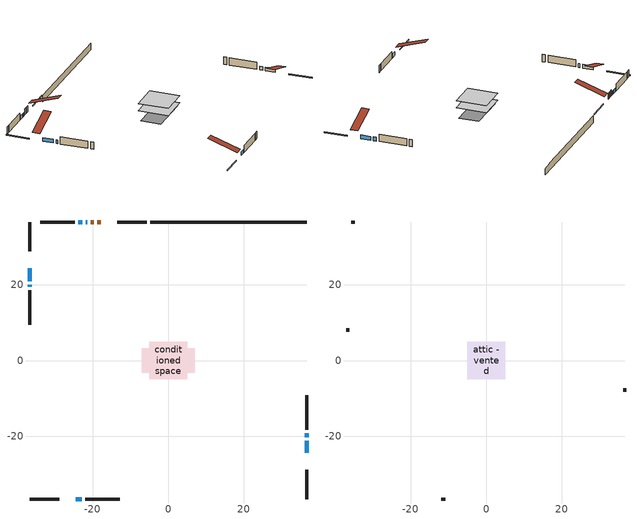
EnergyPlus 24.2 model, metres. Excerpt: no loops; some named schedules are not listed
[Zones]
conditioned space
 floor outside (Floor1 construction): -0.48,-0.48 -0.48,0.48 0.48,0.48 0.48,-0.48 z0.3
 floor adiabatic (AdiabaticFloorConstruction): -4.99,-4.99 -4.99,4.99 4.99,4.99 4.99,-4.99 z0.3
 floor foundation (Slab1 construction): -7.06,-3.3 -7.06,3.3 7.06,3.3 7.06,-3.3 z-2.01
 wall outside (RimJoist1 construction): -5.7,36.68 -13.47,36.68 / -36.68,-36.68 -28.91,-36.68 / -36.68,36.68 -36.68,28.91 / 36.68,-36.68 36.68,-28.91 z0.3:0.6
 wall outside (AdiabaticWallConstruction 1): -17.9,36.68 -18.82,36.68 / -19.74,36.68 -20.55,36.68 z0.3:2.33
 wall outside (AdiabaticWallConstruction): 36.68,-24.48 36.68,-21.23 / -24.48,-36.68 -22.85,-36.68 / 36.68,-20.3 36.68,-19.33 / -36.68,24.48 -36.68,20.96 / -21.48,36.68 -21.88,36.68 / -22.8,36.68 -23.8,36.68 / -36.68,20.03 -36.68,19.55 z0.3:1.52
 wall outside (Wall1 construction): -24.73,36.68 -33.86,36.68 / -21.92,-36.68 -12.79,-36.68 / -36.68,18.62 -36.68,9.49 / 36.68,-18.4 36.68,-9.27 z0.3:2.74
 wall foundation (FoundationWall1 construction): -4.77,36.68,-2.01 -4.77,36.68,0.3 32.54,36.68,0.3 32.54,36.68,0.16 36.68,36.68,0.16 36.68,36.68,-2.01
 window (WindowConstruction): 36.68,-24.48 36.68,-21.23 z0.3:1.52
 window (WindowConstruction 1): -24.48,-36.68 -22.85,-36.68 z0.3:1.52
 window (WindowConstruction 2): 36.68,-20.3 36.68,-19.33 z0.3:1.52
 window (WindowConstruction 3): -36.68,24.48 -36.68,20.96 z0.3:1.52
 window (WindowConstruction 4): -21.48,36.68 -21.87,36.68 z0.3:1.52
 window (WindowConstruction 5): -22.8,36.68 -23.8,36.68 z0.3:1.52
 window (WindowConstruction 6): -36.68,20.03 -36.68,19.55 z0.3:1.52
 door (Door): -17.91,36.68 -18.82,36.68 z0.3:2.33
 door (Door 1): -19.74,36.68 -20.55,36.68 z0.3:2.33
 ceiling adiabatic (AdiabaticFloorConstruction): 4.99,-4.99 4.99,4.99 -4.99,4.99 -4.99,-4.99 z0.3
attic - vented
 floor to conditioned space (Floor2 construction Reversed): -5.02,-5.02 -5.02,5.02 5.02,5.02 5.02,-5.02 z2.74
 wall outside (Wall2 construction): -34.79,36.68 -35.75,36.68 / -11.86,-36.68 -10.9,-36.68 / -36.68,8.56 -36.68,7.6 / 36.68,-8.34 36.68,-7.38 z0.3:2.74
 roof outside (Roof1 construction): -16.98,36.68,2.74 -16.98,26.91,5.99 -14.4,26.91,5.99 -14.4,36.68,2.74; -25.41,-36.68,2.74 -25.41,-26.91,5.99 -27.98,-26.91,5.99 -27.98,-36.68,2.74; -36.68,25.41,2.74 -26.91,25.41,5.99 -26.91,27.98,5.99 -36.68,27.98,2.74; 36.68,-25.41,2.74 26.91,-25.41,5.99 26.91,-27.98,5.99 36.68,-27.98,2.74
[Building]
Building 1: Terrain=Suburbs
[Site:Location]
Saskatoon Intl AP_SK: Latitude {deg}=52.17; Longitude {deg}=-106.7; Time Zone {hr}=-6; Elevation {m}=504; Keep Site Location Information=Yes
[Site:GroundTemperature:Shallow]
-3.29371, -5.9198, -6.13011, -4.88389, 0.118965, 5.09852, 9.41553, 12.1502, 12.3826, 10.1583, 5.95142, 1.12462
[Site:WaterMainsTemperature]
Calculation Method=Schedule; Temperature Schedule=mains temperature schedule
[Material] Roughness=Rough; Thermal Absorptance=0.9
Name | Thickness {m} | Conductivity {W/m-K} | Density {kg/m3} | Specific Heat {J/kg-K} | Solar Absorptance | Visible Absorptance
asphalt or fiberglass shingles | 0.00635 | 0.162714 | 1121.4 | 1465.45 | 0.84 | 0.84
ceiling loosefill ins | 0.169333 | 0.0480833 | 16.02 | 1046.75 | 0.7 | 0.7
ceiling stud and cavity | 0.1397 | 0.0832499 | 65.682 | 1177.47 | 0.7 | 0.7
concrete 4.0 in. | 0.1016 | 1.803125 | 2242.8 | 837.4 | 0.7 | 0.7
concrete 8.0 in. | 0.2032 | 1.803125 | 2242.8 | 837.4 | 0.7 | 0.7
door material | 0.04445 | 0.0451087 | 512.64 | 1214.23 | 0.7 | 0.7
door material 1 | 0.04445 | 0.053851 | 512.64 | 1214.23 | 0.7 | 0.7
exterior vertical ins | 0.0457286 | 0.029427 | 32.04 | 1214.23 | 0.7 | 0.7
floor covering | 0.0127 | 0.0433444 | 54.468 | 1339.84 | 0.6 | 0.6
floor rigid ins | 0.051816 | 0.029427 | 32.04 | 1214.23 | 0.7 | 0.7
floor rigid ins 1; wall rigid ins | 0.512978 | 0.029427 | 32.04 | 1214.23 | 0.7 | 0.7
floor stud and cavity | 0.1397 | 0.569966 | 92.3553 | 1139.71 | 0.7 | 0.7
floor stud and cavity 1 | 0.1397 | 1.75129 | 37.0049 | 1207.88 | 0.7 | 0.7
furniture material conditioned space 1 | 0.1524 | 0.115458 | 640.8 | 1214.23 | 0.6 | 0.6
gypsum board | 0.0127 | 0.160291 | 801 | 837.4 | 0.6 | 0.6
gypsum board 1 | 0.0127 | 0.160291 | 801 | 837.4 | 0.7 | 0.7
osb sheathing 0.5 in. | 0.0127 | 0.115458 | 512.64 | 1214.23 | 0.7 | 0.7
osb sheathing 0.75 in. | 0.01905 | 0.115458 | 512.64 | 1214.23 | 0.7 | 0.7
osb sheathing 2.0 in. | 0.0508 | 0.115458 | 512.64 | 1214.23 | 0.7 | 0.7
rim joist stud and cavity | 0.0508 | 0.0309689 | 125.044 | 1163.47 | 0.6 | 0.6
wall stud and cavity | 0.1397 | 0.0933394 | 139.0536 | 1170.24 | 0.7 | 0.7
wall stud and cavity 1 | 0.0889 | 6.1454 | 50.32683 | 1063.81 | 0.6 | 0.6
wall stud and cavity 2 | 0.0889 | 0.380278 | 52.3479 | 1209.89 | 0.7 | 0.7
wall stud and cavity 3 | 0.0889 | 0.391764 | 83.0341 | 1211.67 | 0.7 | 0.7
wood siding | 0.0254 | 0.102417 | 544.68 | 1172.36 | 0 | 0
wood siding 1 | 0.00254 | 0.102417 | 544.68 | 1172.36 | 0 | 0
wood siding 2; wood siding 3; wood siding 4 | 0.0254 | 0.102417 | 544.68 | 1172.36 | 0.7 | 0.7
[WindowMaterial:SimpleGlazingSystem]
Name | U-Factor {W/m2-K} | Solar Heat Gain Coefficient
WindowMaterial | 2.90827 | 0.68
WindowMaterial 1 | 3.068959 | 0.65
WindowMaterial 2 | 3.05136 | 0.68
WindowMaterial 3 | 3.10359 | 0.6
WindowMaterial 4 | 3.06555 | 0.66
WindowMaterial 5 | 3.04114 | 0.54
[Construction]
AdiabaticFloorConstruction: floor stud and cavity 1, floor rigid ins 1, osb sheathing 0.75 in., floor covering
AdiabaticWallConstruction: wood siding 3, wall rigid ins, wall stud and cavity 2, gypsum board
AdiabaticWallConstruction 1: wood siding 4, wall rigid ins, wall stud and cavity 2, gypsum board
Door: door material
Door 1: door material 1
Floor1 construction: floor stud and cavity, floor rigid ins, osb sheathing 0.75 in., floor covering
Floor2 construction Reversed: gypsum board, ceiling stud and cavity, ceiling loosefill ins
FoundationWall1 construction: concrete 8.0 in., gypsum board 1
furniture construction conditioned space 1: furniture material conditioned space 1
PartitionWallConstruction: gypsum board, wall stud and cavity 3, gypsum board
RimJoist1 construction: wood siding 2, osb sheathing 2.0 in., rim joist stud and cavity
Roof1 construction: asphalt or fiberglass shingles
Slab1 construction: concrete 4.0 in.
Wall1 construction: wood siding, osb sheathing 0.5 in., wall stud and cavity, gypsum board
Wall2 construction: wood siding 1, wall stud and cavity 1
WindowConstruction; WindowConstruction 1: WindowMaterial
WindowConstruction 2: WindowMaterial 1
WindowConstruction 3: WindowMaterial 2
WindowConstruction 4: WindowMaterial 3
WindowConstruction 5: WindowMaterial 4
WindowConstruction 6: WindowMaterial 5
[Zone] Multiplier=1; Part of Total Floor Area=Yes
Name | Volume {m3}
attic - vented | 53.1876
conditioned space | 482.2
[Space]
Name | Zone | Volume {m3}
attic - vented 1 | attic - vented | 53.1876
conditioned space 1 | conditioned space | 482.2
[ZoneInfiltration:EffectiveLeakageArea]
infil attic - vented 1: Zone or Space=attic - vented 1; Schedule=Always On Discrete; Effective Air Leakage Area {cm2}=3449.49; Stack Coefficient=0.000396018; Wind Coefficient=1.34455e-05
[ZoneMixing]
whole house fan mix: Zone or Space=attic - vented; Schedule=Always On Continuous; Design Flow Rate Calculation Method=Flow/Zone; Design Flow Rate {m3/s}=0; Source Zone or Space=conditioned space
[SurfaceProperty:ExposedFoundationPerimeter]
Slab1: Exposed Perimeter Calculation Method=TotalExposedPerimeter; Total Exposed Perimeter {m}=41.453
[InternalMass] Zone or ZoneList=conditioned space; Space or SpaceList=conditioned space 1
Name | Construction | Surface Area {m2}
furniture mass conditioned space 1 | furniture construction conditioned space 1 | 77.5202
partition wall mass | PartitionWallConstruction | 193.8
[Lights]
interior lighting: Zone or ZoneList or Space or SpaceList=conditioned space 1; Schedule=interior lighting schedule; Design Level Calculation Method=LightingLevel; Lighting Level {W}=343.2; Return Air Fraction=0; Fraction Radiant=0.6; Fraction Visible=0.2; Fraction Replaceable=1
[People]
occupants: Zone or ZoneList or Space or SpaceList=conditioned space 1; Number of People Schedule=occupants schedule; Number of People Calculation Method=People; Number of People=3; Fraction Radiant=0.314171; Sensible Heat Fraction=0.56303; Activity Level Schedule=occupants activity schedule; Carbon Dioxide Generation Rate {m3/s-W}=0; Enable ASHRAE 55 Comfort Warnings=No; Mean Radiant Temperature Calculation Type=EnclosureAveraged
[ElectricEquipment] Zone or ZoneList or Space or SpaceList=conditioned space 1; Design Level Calculation Method=EquipmentLevel
Name | Schedule | Design Level {W} | Fraction Latent | Fraction Radiant | Fraction Lost
clothes dryer | clothes dryer schedule | 140.772 | 0.015 | 0.081 | 0.85
clothes washer | clothes washer schedule | 32.1985 | 0.03 | 0.162 | 0.7
cooking range | cooking range schedule | 215.147 | 0.08 | 0.432 | 0.2
dishwasher | dishwasher schedule | 66.8632 | 0.3 | 0.18 | 0.4
fridge | fridge schedule | 72.9452 | 0 | 0.6 | 0
mech vent house fan | mech vent house fan schedule | 0 | 0 | 0 | 1
mech vent house fan cfis | mech vent house fan cfis schedule | 0 | 0 | 0 | 0
misc plug loads | misc plug loads schedule | 494.7 | 0.045 | 0.513 | 0.1
whole house fan | Always On Discrete | 0 | 0 | 0 | 1
[OtherEquipment] Zone or ZoneList or Space or SpaceList=conditioned space 1; Design Level Calculation Method=EquipmentLevel
Name | Fuel Type | Schedule | Design Level {W} | Fraction Latent | Fraction Radiant | Fraction Lost
clothes dryer 1 | Electricity | clothes dryer schedule | 0 | 0.015 | 0.081 | 0.85
cooking range 1 | Electricity | cooking range schedule | 0 | 0.08 | 0.432 | 0.2
general water use latent | None | general water use schedule | 62.594 | 1 | 0 | 0
general water use sensible | None | general water use schedule | -61.6891 | 0 | 0.6 | 0
mech vent house fan latent load | None | Always On Discrete | 0 | 1 | 0 | 0
mech vent house fan sensible load | None | Always On Discrete | 0 | 0 | 0 | 0
water heater energy adjustment1 | NaturalGas | Always On Discrete | 0.01 | 0 | 0 | 1
[ZoneInfiltration:DesignFlowRate] Zone or ZoneList or Space or SpaceList=conditioned space 1; Schedule=Always On Discrete; Design Flow Rate Calculation Method=Flow/Zone; Design Flow Rate {m3/s}=0
infil flow; natural vent flow; whole house fan flow
[AvailabilityManager:Scheduled]
central ac and furnace airloop Availability Manager: Schedule=Always On Discrete
[Foundation:Kiva]
Foundation Kiva 1: Initial Indoor Air Temperature {C}=21; Wall Height Above Grade {m}=0.299984; Wall Depth Below Slab {m}=0.2032; Custom Block Material Name 1=exterior vertical ins; Custom Block Depth 1 {m}=2.30999; Custom Block X Position 1 {m}=0.2159; Custom Block Z Position 1 {m}=0
[Foundation:Kiva:Settings]
Soil Conductivity {W/m-K}=0.849921; Soil Density {kg/m3}=1842.3; Soil Specific Heat {J/kg-K}=418.7; Ground Solar Absorptivity=0.9; Ground Thermal Absorptivity=0.9; Ground Surface Roughness {m}=0.03; Far-Field Width {m}=40; Deep-Ground Boundary Condition=ZeroFlux; Deep-Ground Depth {m}=40; Minimum Cell Dimension {m}=0.2; Maximum Cell Growth Coefficient=3; Simulation Timestep=Timestep
[Exterior:Lights]
exterior lighting: Schedule=exterior lighting schedule; Design Level {W}=75.6
[EnergyManagementSystem:GlobalVariable]
central_ac_and_furnace_airloop_Fan_RTF
infil_program_Qfan
infil_program_Qinf
natural_vent_program_Qnv
natural_vent_program_Qwhf
[EnergyManagementSystem:Sensor]
Name | Output:Variable or Output:Meter Index Key | Output:Variable or Output:Meter
airflow_gain | infil flow | Infiltration Sensible Heat Gain Energy
airflow_gain_1 | natural vent flow | Infiltration Sensible Heat Gain Energy
airflow_gain_2 | whole house fan flow | Infiltration Sensible Heat Gain Energy
airflow_loss | infil flow | Infiltration Sensible Heat Loss Energy
airflow_loss_1 | natural vent flow | Infiltration Sensible Heat Loss Energy
airflow_loss_2 | whole house fan flow | Infiltration Sensible Heat Loss Energy
clg_load_cond |  | Cooling:EnergyTransfer:Zone:CONDITIONED SPACE
clg_sp_s; clg_sp_s_1 | cooling setpoint | Schedule Value
clothes_dryer_exhaust_0_sch_s | clothes dryer exhaust 0 schedule | Schedule Value
cool_season | cooling season schedule | Schedule Value
htg_load_cond |  | Heating:EnergyTransfer:Zone:CONDITIONED SPACE
htg_sp_s; htg_sp_s_1 | heating setpoint | Schedule Value
ig_ee_conv | clothes dryer | Electric Equipment Convective Heating Energy
ig_ee_conv_2 | cooking range | Electric Equipment Convective Heating Energy
ig_ee_conv_4 | fridge | Electric Equipment Convective Heating Energy
ig_ee_conv_5 | misc plug loads | Electric Equipment Convective Heating Energy
ig_ee_conv_6 | whole house fan | Electric Equipment Convective Heating Energy
ig_ee_rad | clothes dryer | Electric Equipment Radiant Heating Energy
ig_ee_rad_2 | cooking range | Electric Equipment Radiant Heating Energy
ig_ee_rad_4 | fridge | Electric Equipment Radiant Heating Energy
ig_ee_rad_5 | misc plug loads | Electric Equipment Radiant Heating Energy
ig_ee_rad_6 | whole house fan | Electric Equipment Radiant Heating Energy
ig_lgt_conv | interior lighting | Lights Convective Heating Energy
ig_lgt_rad | interior lighting | Lights Radiant Heating Energy
ig_lgt_vis | interior lighting | Lights Visible Radiation Heating Energy
ig_oe_conv | clothes dryer 1 | Other Equipment Convective Heating Energy
ig_oe_conv_1 | cooking range 1 | Other Equipment Convective Heating Energy
ig_oe_conv_2 | general water use latent | Other Equipment Convective Heating Energy
ig_oe_conv_3 | general water use sensible | Other Equipment Convective Heating Energy
ig_oe_conv_4 | water heater energy adjustment1 | Other Equipment Convective Heating Energy
ig_oe_rad | clothes dryer 1 | Other Equipment Radiant Heating Energy
ig_oe_rad_1 | cooking range 1 | Other Equipment Radiant Heating Energy
ig_oe_rad_2 | general water use latent | Other Equipment Radiant Heating Energy
ig_oe_rad_3 | general water use sensible | Other Equipment Radiant Heating Energy
ig_oe_rad_4 | water heater energy adjustment1 | Other Equipment Radiant Heating Energy
ig_ppl_conv | occupants | People Convective Heating Energy
ig_ppl_rad | occupants | People Radiant Heating Energy
im_conv | furniture mass conditioned space 1 | Surface Inside Face Convection Heat Gain Energy
im_conv_1 | partition wall mass | Surface Inside Face Convection Heat Gain Energy
im_ig | furniture mass conditioned space 1 | Surface Inside Face Internal Gains Radiation Heat Gain Energy
im_ig_1 | partition wall mass | Surface Inside Face Internal Gains Radiation Heat Gain Energy
im_lgt | furniture mass conditioned space 1 | Surface Inside Face Lights Radiation Heat Gain Energy
im_lgt_1 | partition wall mass | Surface Inside Face Lights Radiation Heat Gain Energy
im_sol | furniture mass conditioned space 1 | Surface Inside Face Solar Radiation Heat Gain Energy
im_sol_1 | partition wall mass | Surface Inside Face Solar Radiation Heat Gain Energy
im_surf | furniture mass conditioned space 1 | Surface Inside Face Net Surface Thermal Radiation Heat Gain Energy
im_surf_1 | partition wall mass | Surface Inside Face Net Surface Thermal Radiation Heat Gain Energy
mv_conv | mech vent house fan | Electric Equipment Convective Heating Energy
mv_conv_1 | mech vent house fan cfis | Electric Equipment Convective Heating Energy
mv_conv_2 | mech vent house fan latent load | Other Equipment Convective Heating Energy
mv_conv_3 | mech vent house fan sensible load | Other Equipment Convective Heating Energy
mv_rad | mech vent house fan | Electric Equipment Radiant Heating Energy
mv_rad_1 | mech vent house fan cfis | Electric Equipment Radiant Heating Energy
mv_rad_2 | mech vent house fan latent load | Other Equipment Radiant Heating Energy
mv_rad_3 | mech vent house fan sensible load | Other Equipment Radiant Heating Energy
natural_vent_s | natural vent schedule | Schedule Value
out_pb_s |  | Site Outdoor Air Barometric Pressure
out_wt_s |  | Site Outdoor Air Humidity Ratio
site_vw_s |  | Site Wind Speed
ss_back_out | Window1 | Surface Window Shortwave from Zone Back Out Window Heat Transfer Rate
ss_back_out_1 | Window3 | Surface Window Shortwave from Zone Back Out Window Heat Transfer Rate
ss_back_out_2 | Window4 | Surface Window Shortwave from Zone Back Out Window Heat Transfer Rate
ss_back_out_3 | Window5 | Surface Window Shortwave from Zone Back Out Window Heat Transfer Rate
ss_back_out_4 | Window7 | Surface Window Shortwave from Zone Back Out Window Heat Transfer Rate
ss_back_out_5 | Window8 | Surface Window Shortwave from Zone Back Out Window Heat Transfer Rate
ss_back_out_6 | Window9 | Surface Window Shortwave from Zone Back Out Window Heat Transfer Rate
ss_conv | Door1 | Surface Inside Face Convection Heat Gain Energy
ss_conv_1 | Door2 | Surface Inside Face Convection Heat Gain Energy
ss_conv_2 | Window1 | Surface Inside Face Convection Heat Gain Energy
ss_conv_3 | Window3 | Surface Inside Face Convection Heat Gain Energy
ss_conv_4 | Window4 | Surface Inside Face Convection Heat Gain Energy
ss_conv_5 | Window5 | Surface Inside Face Convection Heat Gain Energy
ss_conv_6 | Window7 | Surface Inside Face Convection Heat Gain Energy
ss_conv_7 | Window8 | Surface Inside Face Convection Heat Gain Energy
ss_conv_8 | Window9 | Surface Inside Face Convection Heat Gain Energy
ss_ig | Door1 | Surface Inside Face Internal Gains Radiation Heat Gain Energy
ss_ig_1 | Door2 | Surface Inside Face Internal Gains Radiation Heat Gain Energy
ss_ig_2 | Window1 | Surface Inside Face Internal Gains Radiation Heat Gain Energy
ss_ig_3 | Window3 | Surface Inside Face Internal Gains Radiation Heat Gain Energy
ss_ig_4 | Window4 | Surface Inside Face Internal Gains Radiation Heat Gain Energy
ss_ig_5 | Window5 | Surface Inside Face Internal Gains Radiation Heat Gain Energy
ss_ig_6 | Window7 | Surface Inside Face Internal Gains Radiation Heat Gain Energy
ss_ig_7 | Window8 | Surface Inside Face Internal Gains Radiation Heat Gain Energy
ss_ig_8 | Window9 | Surface Inside Face Internal Gains Radiation Heat Gain Energy
ss_lgt | Door1 | Surface Inside Face Lights Radiation Heat Gain Energy
ss_lgt_1 | Door2 | Surface Inside Face Lights Radiation Heat Gain Energy
ss_sol | Door1 | Surface Inside Face Solar Radiation Heat Gain Energy
ss_sol_1 | Door2 | Surface Inside Face Solar Radiation Heat Gain Energy
ss_surf | Door1 | Surface Inside Face Net Surface Thermal Radiation Heat Gain Energy
ss_surf_1 | Door2 | Surface Inside Face Net Surface Thermal Radiation Heat Gain Energy
ss_surf_2 | Window1 | Surface Inside Face Net Surface Thermal Radiation Heat Gain Energy
ss_surf_3 | Window3 | Surface Inside Face Net Surface Thermal Radiation Heat Gain Energy
ss_surf_4 | Window4 | Surface Inside Face Net Surface Thermal Radiation Heat Gain Energy
ss_surf_5 | Window5 | Surface Inside Face Net Surface Thermal Radiation Heat Gain Energy
ss_surf_6 | Window7 | Surface Inside Face Net Surface Thermal Radiation Heat Gain Energy
ss_surf_7 | Window8 | Surface Inside Face Net Surface Thermal Radiation Heat Gain Energy
ss_surf_8 | Window9 | Surface Inside Face Net Surface Thermal Radiation Heat Gain Energy
ss_trans_in | Window1 | Surface Window Transmitted Solar Radiation Rate
ss_trans_in_1 | Window3 | Surface Window Transmitted Solar Radiation Rate
ss_trans_in_2 | Window4 | Surface Window Transmitted Solar Radiation Rate
ss_trans_in_3 | Window5 | Surface Window Transmitted Solar Radiation Rate
ss_trans_in_4 | Window7 | Surface Window Transmitted Solar Radiation Rate
ss_trans_in_5 | Window8 | Surface Window Transmitted Solar Radiation Rate
ss_trans_in_6 | Window9 | Surface Window Transmitted Solar Radiation Rate
ss_trans_out | Window1 | Surface Inside Face Initial Transmitted Diffuse Transmitted Out Window Solar Radiation Rate
ss_trans_out_1 | Window3 | Surface Inside Face Initial Transmitted Diffuse Transmitted Out Window Solar Radiation Rate
ss_trans_out_2 | Window4 | Surface Inside Face Initial Transmitted Diffuse Transmitted Out Window Solar Radiation Rate
ss_trans_out_3 | Window5 | Surface Inside Face Initial Transmitted Diffuse Transmitted Out Window Solar Radiation Rate
ss_trans_out_4 | Window7 | Surface Inside Face Initial Transmitted Diffuse Transmitted Out Window Solar Radiation Rate
ss_trans_out_5 | Window8 | Surface Inside Face Initial Transmitted Diffuse Transmitted Out Window Solar Radiation Rate
ss_trans_out_6 | Window9 | Surface Inside Face Initial Transmitted Diffuse Transmitted Out Window Solar Radiation Rate
s_conv | Floor1 | Surface Inside Face Convection Heat Gain Energy
s_conv_1 | Floor2 | Surface Inside Face Convection Heat Gain Energy
s_conv_10 | Wall1:0 | Surface Inside Face Convection Heat Gain Energy
s_conv_11 | Wall1:180 | Surface Inside Face Convection Heat Gain Energy
s_conv_12 | Wall1:270 | Surface Inside Face Convection Heat Gain Energy
s_conv_13 | Wall1:90 | Surface Inside Face Convection Heat Gain Energy
s_conv_2 | FoundationWall1 | Surface Inside Face Convection Heat Gain Energy
s_conv_3 | inferred conditioned ceiling | Surface Inside Face Convection Heat Gain Energy
s_conv_4 | inferred conditioned floor | Surface Inside Face Convection Heat Gain Energy
s_conv_5 | RimJoist1:0 | Surface Inside Face Convection Heat Gain Energy
s_conv_6 | RimJoist1:180 | Surface Inside Face Convection Heat Gain Energy
s_conv_7 | RimJoist1:270 | Surface Inside Face Convection Heat Gain Energy
s_conv_8 | RimJoist1:90 | Surface Inside Face Convection Heat Gain Energy
s_conv_9 | Slab1 | Surface Inside Face Convection Heat Gain Energy
s_ig | Floor1 | Surface Inside Face Internal Gains Radiation Heat Gain Energy
s_ig_1 | Floor2 | Surface Inside Face Internal Gains Radiation Heat Gain Energy
s_ig_10 | Wall1:0 | Surface Inside Face Internal Gains Radiation Heat Gain Energy
s_ig_11 | Wall1:180 | Surface Inside Face Internal Gains Radiation Heat Gain Energy
s_ig_12 | Wall1:270 | Surface Inside Face Internal Gains Radiation Heat Gain Energy
s_ig_13 | Wall1:90 | Surface Inside Face Internal Gains Radiation Heat Gain Energy
s_ig_2 | FoundationWall1 | Surface Inside Face Internal Gains Radiation Heat Gain Energy
s_ig_3 | inferred conditioned ceiling | Surface Inside Face Internal Gains Radiation Heat Gain Energy
s_ig_4 | inferred conditioned floor | Surface Inside Face Internal Gains Radiation Heat Gain Energy
s_ig_5 | RimJoist1:0 | Surface Inside Face Internal Gains Radiation Heat Gain Energy
s_ig_6 | RimJoist1:180 | Surface Inside Face Internal Gains Radiation Heat Gain Energy
s_ig_7 | RimJoist1:270 | Surface Inside Face Internal Gains Radiation Heat Gain Energy
s_ig_8 | RimJoist1:90 | Surface Inside Face Internal Gains Radiation Heat Gain Energy
s_ig_9 | Slab1 | Surface Inside Face Internal Gains Radiation Heat Gain Energy
s_lgt | Floor1 | Surface Inside Face Lights Radiation Heat Gain Energy
s_lgt_1 | Floor2 | Surface Inside Face Lights Radiation Heat Gain Energy
s_lgt_10 | Wall1:0 | Surface Inside Face Lights Radiation Heat Gain Energy
s_lgt_11 | Wall1:180 | Surface Inside Face Lights Radiation Heat Gain Energy
s_lgt_12 | Wall1:270 | Surface Inside Face Lights Radiation Heat Gain Energy
s_lgt_13 | Wall1:90 | Surface Inside Face Lights Radiation Heat Gain Energy
s_lgt_2 | FoundationWall1 | Surface Inside Face Lights Radiation Heat Gain Energy
s_lgt_3 | inferred conditioned ceiling | Surface Inside Face Lights Radiation Heat Gain Energy
s_lgt_4 | inferred conditioned floor | Surface Inside Face Lights Radiation Heat Gain Energy
s_lgt_5 | RimJoist1:0 | Surface Inside Face Lights Radiation Heat Gain Energy
s_lgt_6 | RimJoist1:180 | Surface Inside Face Lights Radiation Heat Gain Energy
s_lgt_7 | RimJoist1:270 | Surface Inside Face Lights Radiation Heat Gain Energy
s_lgt_8 | RimJoist1:90 | Surface Inside Face Lights Radiation Heat Gain Energy
s_lgt_9 | Slab1 | Surface Inside Face Lights Radiation Heat Gain Energy
s_sol | Floor1 | Surface Inside Face Solar Radiation Heat Gain Energy
s_sol_1 | Floor2 | Surface Inside Face Solar Radiation Heat Gain Energy
s_sol_10 | Wall1:0 | Surface Inside Face Solar Radiation Heat Gain Energy
s_sol_11 | Wall1:180 | Surface Inside Face Solar Radiation Heat Gain Energy
s_sol_12 | Wall1:270 | Surface Inside Face Solar Radiation Heat Gain Energy
s_sol_13 | Wall1:90 | Surface Inside Face Solar Radiation Heat Gain Energy
s_sol_2 | FoundationWall1 | Surface Inside Face Solar Radiation Heat Gain Energy
s_sol_3 | inferred conditioned ceiling | Surface Inside Face Solar Radiation Heat Gain Energy
s_sol_4 | inferred conditioned floor | Surface Inside Face Solar Radiation Heat Gain Energy
s_sol_5 | RimJoist1:0 | Surface Inside Face Solar Radiation Heat Gain Energy
s_sol_6 | RimJoist1:180 | Surface Inside Face Solar Radiation Heat Gain Energy
s_sol_7 | RimJoist1:270 | Surface Inside Face Solar Radiation Heat Gain Energy
s_sol_8 | RimJoist1:90 | Surface Inside Face Solar Radiation Heat Gain Energy
s_sol_9 | Slab1 | Surface Inside Face Solar Radiation Heat Gain Energy
s_surf | Floor1 | Surface Inside Face Net Surface Thermal Radiation Heat Gain Energy
s_surf_1 | Floor2 | Surface Inside Face Net Surface Thermal Radiation Heat Gain Energy
s_surf_10 | Wall1:0 | Surface Inside Face Net Surface Thermal Radiation Heat Gain Energy
s_surf_11 | Wall1:180 | Surface Inside Face Net Surface Thermal Radiation Heat Gain Energy
s_surf_12 | Wall1:270 | Surface Inside Face Net Surface Thermal Radiation Heat Gain Energy
s_surf_13 | Wall1:90 | Surface Inside Face Net Surface Thermal Radiation Heat Gain Energy
s_surf_2 | FoundationWall1 | Surface Inside Face Net Surface Thermal Radiation Heat Gain Energy
s_surf_3 | inferred conditioned ceiling | Surface Inside Face Net Surface Thermal Radiation Heat Gain Energy
s_surf_4 | inferred conditioned floor | Surface Inside Face Net Surface Thermal Radiation Heat Gain Energy
s_surf_5 | RimJoist1:0 | Surface Inside Face Net Surface Thermal Radiation Heat Gain Energy
s_surf_6 | RimJoist1:180 | Surface Inside Face Net Surface Thermal Radiation Heat Gain Energy
s_surf_7 | RimJoist1:270 | Surface Inside Face Net Surface Thermal Radiation Heat Gain Energy
s_surf_8 | RimJoist1:90 | Surface Inside Face Net Surface Thermal Radiation Heat Gain Energy
s_surf_9 | Slab1 | Surface Inside Face Net Surface Thermal Radiation Heat Gain Energy
